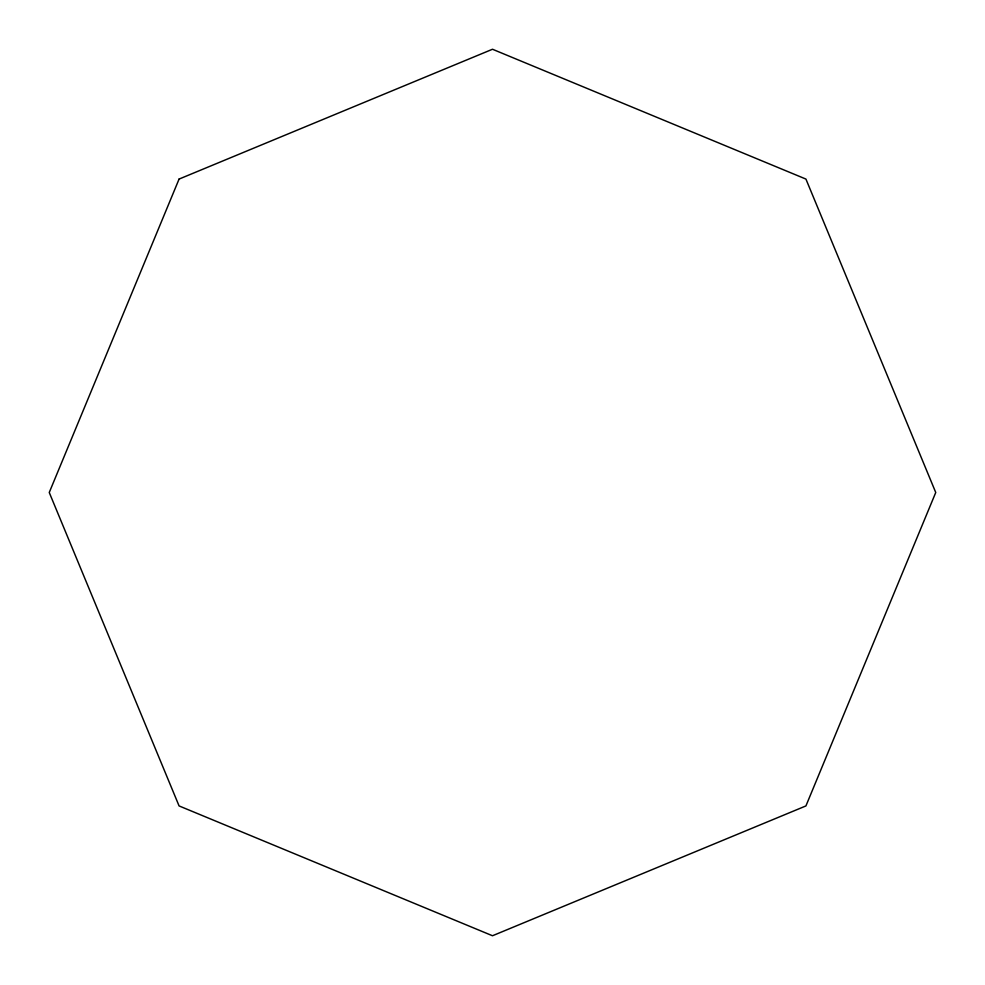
<?xml version="1.0" encoding="UTF-8"?>
<svg xmlns="http://www.w3.org/2000/svg" width="985" height="985" viewBox="0 0 985 985"><rect width="100%" height="100%" fill="white"/><g stroke="black" fill="none" stroke-linecap="round" stroke-linejoin="round"><path stroke-width="1.48" d="M179.073 179.073L49.25 492.5L179.073 805.927L492.5 935.75L805.927 805.927L935.75 492.5L805.927 179.073L492.5 49.25L179.073 179.073"/></g></svg>
